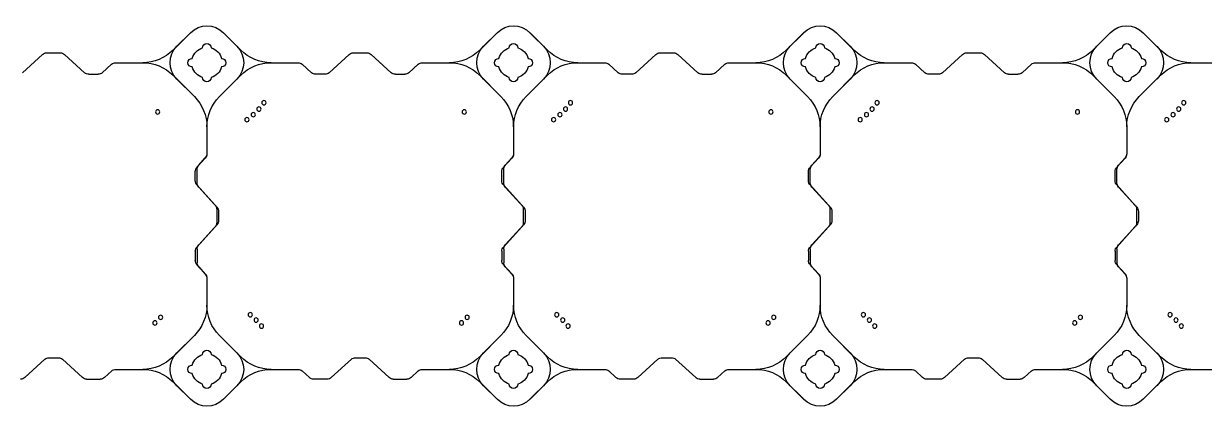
# Model space of a CAD drawing. Header units: millimetres. Extents: x -1612139 to -1260738, y 1141106 to 1536160.
# Drawn here: x -1306512 to -1304587, y 1183867 to 1184495 of the extents above; entities that cross this region are included whole.
import ezdxf

# ---------------------------------------------------------------- set-up
doc = ezdxf.new("R2010")
doc.units = ezdxf.units.MM
doc.header["$LTSCALE"] = 10
doc.layers.get('0').update_dxf_attribs({"linetype": 'CONTINUOUS'})
doc.layers.add('W-FLOAT_BOWL浮筒', color=253, linetype='CONTINUOUS')

# ---------------------------------------------------------------- blocks, each defined once
blk = doc.blocks.new('橙色')
at = {"layer": 'W-FLOAT_BOWL浮筒', "color": 30}
for p, q in [((7973.2, 2548.8), (7944.8, 2520.5)), ((7951.2, 2526.9), (7973.1, 2548.8)), ((8026.8, 2548.8), (8055.2, 2520.5)), ((8026.9, 2548.8), (8048.8, 2526.9)), ((8473.2, 2548.8), (8444.8, 2520.5)), ((8451.2, 2526.9), (8473.1, 2548.8)), ((8526.8, 2548.8), (8555.2, 2520.5)), ((8526.9, 2548.8), (8548.8, 2526.9)), ((8973.2, 2548.8), (8944.8, 2520.5)), ((8951.2, 2526.9), (8973.1, 2548.8)), ((9026.8, 2548.8), (9055.2, 2520.5)), ((9026.9, 2548.8), (9048.8, 2526.9)), ((9473.2, 2548.8), (9444.8, 2520.5)), ((9451.2, 2526.9), (9473.1, 2548.8)), ((9526.8, 2548.8), (9555.2, 2520.5)), ((9526.9, 2548.8), (9548.8, 2526.9)), ((7702.9, 2513.4), (7735.6, 2483.6)), ((7797.1, 2513.4), (7764.4, 2483.6)), ((7803.9, 2516), (7826.1, 2516)), ((7832.9, 2513.4), (7844.7, 2502.6)), ((8167.1, 2513.4), (8155.3, 2502.6)), ((8196.1, 2516), (8173.9, 2516)), ((8202.9, 2513.4), (8235.6, 2483.6)), ((8297.1, 2513.4), (8264.4, 2483.6)), ((8303.9, 2516), (8326.1, 2516)), ((8332.9, 2513.4), (8344.7, 2502.6)), ((8667.1, 2513.4), (8655.3, 2502.6)), ((8696.1, 2516), (8673.9, 2516)), ((8702.9, 2513.4), (8735.6, 2483.6)), ((8797.1, 2513.4), (8764.4, 2483.6)), ((8803.9, 2516), (8826.1, 2516)), ((8832.9, 2513.4), (8844.7, 2502.6)), ((9167.1, 2513.4), (9155.3, 2502.6)), ((9196.1, 2516), (9173.9, 2516)), ((9202.9, 2513.4), (9235.6, 2483.6)), ((9297.1, 2513.4), (9264.4, 2483.6)), ((9303.9, 2516), (9326.1, 2516)), ((9332.9, 2513.4), (9344.7, 2502.6)), ((7851.5, 2500), (7895.3, 2500)), ((8104.6, 2500), (8148.5, 2500)), ((8351.5, 2500), (8395.3, 2500)), ((8604.6, 2500), (8648.5, 2500)), ((8851.5, 2500), (8895.3, 2500)), ((9104.6, 2500), (9148.5, 2500)), ((9351.5, 2500), (9395.3, 2500)), ((9604.6, 2500), (9648.5, 2500)), ((7742.4, 2481), (7757.6, 2481)), ((7979.5, 2444.8), (7944.8, 2479.5)), ((7951.2, 2473.2), (7979.5, 2444.8)), ((8020.5, 2444.8), (8055.2, 2479.5)), ((8048.8, 2473.2), (8020.5, 2444.8)), ((8242.4, 2481), (8257.6, 2481)), ((8479.5, 2444.8), (8444.8, 2479.5)), ((8451.2, 2473.2), (8479.5, 2444.8)), ((8520.5, 2444.8), (8555.2, 2479.5)), ((8548.8, 2473.2), (8520.5, 2444.8)), ((8742.4, 2481), (8757.6, 2481)), ((8979.5, 2444.8), (8944.8, 2479.5)), ((8951.2, 2473.2), (8979.5, 2444.8)), ((9020.5, 2444.8), (9055.2, 2479.5)), ((9048.8, 2473.2), (9020.5, 2444.8)), ((9242.4, 2481), (9257.6, 2481)), ((9479.5, 2444.8), (9444.8, 2479.5)), ((9451.2, 2473.2), (9479.5, 2444.8)), ((9520.5, 2444.8), (9555.2, 2479.5)), ((9548.8, 2473.2), (9520.5, 2444.8)), ((8000, 2351.3), (8000, 2395.4)), ((8000, 2351.5), (8000, 2395.4)), ((8500, 2351.3), (8500, 2395.4)), ((8500, 2351.5), (8500, 2395.4)), ((9000, 2351.3), (9000, 2395.4)), ((9000, 2351.5), (9000, 2395.4)), ((9500, 2351.3), (9500, 2395.4)), ((9500, 2351.5), (9500, 2395.4)), ((7983.6, 2329.4), (7997.4, 2344.5)), ((7986.6, 2332.9), (7997.4, 2344.7)), ((8483.6, 2329.4), (8497.4, 2344.5)), ((8486.6, 2332.9), (8497.4, 2344.7)), ((8983.6, 2329.4), (8997.4, 2344.5)), ((8986.6, 2332.9), (8997.4, 2344.7)), ((9483.6, 2329.4), (9497.4, 2344.5)), ((9486.6, 2332.9), (9497.4, 2344.7)), ((7981, 2307.4), (7981, 2322.6)), ((7984, 2303.9), (7984, 2326.1)), ((8481, 2307.4), (8481, 2322.6)), ((8484, 2303.9), (8484, 2326.1)), ((8981, 2307.4), (8981, 2322.6)), ((8984, 2303.9), (8984, 2326.1)), ((9481, 2307.4), (9481, 2322.6)), ((9484, 2303.9), (9484, 2326.1)), ((7983.6, 2300.6), (8013.4, 2267.9)), ((7986.6, 2297.1), (8016.4, 2264.4)), ((8483.6, 2300.6), (8513.4, 2267.9)), ((8486.6, 2297.1), (8516.4, 2264.4)), ((8983.6, 2300.6), (9013.4, 2267.9)), ((8986.6, 2297.1), (9016.4, 2264.4)), ((9483.6, 2300.6), (9513.4, 2267.9)), ((9486.6, 2297.1), (9516.4, 2264.4)), ((8016, 2238.9), (8016, 2261.1)), ((8019, 2242.4), (8019, 2257.6)), ((8516, 2238.9), (8516, 2261.1)), ((8519, 2242.4), (8519, 2257.6)), ((9016, 2238.9), (9016, 2261.1)), ((9019, 2242.4), (9019, 2257.6)), ((9516, 2238.9), (9516, 2261.1)), ((9519, 2242.4), (9519, 2257.6)), ((7986.6, 2202.9), (8016.4, 2235.6)), ((8486.6, 2202.9), (8516.4, 2235.6)), ((8986.6, 2202.9), (9016.4, 2235.6)), ((9486.6, 2202.9), (9516.4, 2235.6)), ((7983.6, 2199.4), (8013.4, 2232.1)), ((8483.6, 2199.4), (8513.4, 2232.1)), ((8983.6, 2199.4), (9013.4, 2232.1)), ((9483.6, 2199.4), (9513.4, 2232.1)), ((7984, 2196.1), (7984, 2173.9)), ((8484, 2196.1), (8484, 2173.9)), ((8984, 2196.1), (8984, 2173.9)), ((9484, 2196.1), (9484, 2173.9)), ((7981, 2192.6), (7981, 2177.4)), ((8481, 2192.6), (8481, 2177.4)), ((8981, 2192.6), (8981, 2177.4)), ((9481, 2192.6), (9481, 2177.4)), ((7983.6, 2170.6), (7997.4, 2155.5)), ((7986.6, 2167.1), (7997.4, 2155.3)), ((8483.6, 2170.6), (8497.4, 2155.5)), ((8486.6, 2167.1), (8497.4, 2155.3)), ((8983.6, 2170.6), (8997.4, 2155.5)), ((8986.6, 2167.1), (8997.4, 2155.3)), ((9483.6, 2170.6), (9497.4, 2155.5)), ((9486.6, 2167.1), (9497.4, 2155.3)), ((8000, 2104.7), (8000, 2148.7)), ((8000, 2104.7), (8000, 2148.5)), ((8500, 2104.7), (8500, 2148.7)), ((8500, 2104.7), (8500, 2148.5)), ((9000, 2104.7), (9000, 2148.7)), ((9000, 2104.7), (9000, 2148.5)), ((9500, 2104.7), (9500, 2148.7)), ((9500, 2104.7), (9500, 2148.5)), ((7944.8, 2020.5), (7979.5, 2055.2)), ((7951.2, 2026.8), (7979.5, 2055.2)), ((8048.8, 2026.8), (8020.5, 2055.2)), ((8055.2, 2020.5), (8020.5, 2055.2)), ((8444.8, 2020.5), (8479.5, 2055.2)), ((8451.2, 2026.8), (8479.5, 2055.2)), ((8548.8, 2026.8), (8520.5, 2055.2)), ((8555.2, 2020.5), (8520.5, 2055.2)), ((8944.8, 2020.5), (8979.5, 2055.2)), ((8951.2, 2026.8), (8979.5, 2055.2)), ((9048.8, 2026.8), (9020.5, 2055.2)), ((9055.2, 2020.5), (9020.5, 2055.2)), ((9444.8, 2020.5), (9479.5, 2055.2)), ((9451.2, 2026.8), (9479.5, 2055.2)), ((9548.8, 2026.8), (9520.5, 2055.2)), ((9555.2, 2020.5), (9520.5, 2055.2)), ((7699.4, 2016.4), (7732.1, 1986.6)), ((7800.6, 2016.4), (7767.9, 1986.6)), ((7807.4, 2019), (7822.6, 2019)), ((7829.4, 2016.4), (7844.5, 2002.6)), ((8170.6, 2016.4), (8155.5, 2002.6)), ((8192.6, 2019), (8177.4, 2019)), ((8199.4, 2016.4), (8232.1, 1986.6)), ((8300.6, 2016.4), (8267.9, 1986.6)), ((8307.4, 2019), (8322.6, 2019)), ((8329.4, 2016.4), (8344.5, 2002.6)), ((8670.6, 2016.4), (8655.5, 2002.6)), ((8692.6, 2019), (8677.4, 2019)), ((8699.4, 2016.4), (8732.1, 1986.6)), ((8800.6, 2016.4), (8767.9, 1986.6)), ((8807.4, 2019), (8822.6, 2019)), ((8829.4, 2016.4), (8844.5, 2002.6)), ((9170.6, 2016.4), (9155.5, 2002.6)), ((9192.6, 2019), (9177.4, 2019)), ((9199.4, 2016.4), (9232.1, 1986.6)), ((9300.6, 2016.4), (9267.9, 1986.6)), ((9307.4, 2019), (9322.6, 2019)), ((9329.4, 2016.4), (9344.5, 2002.6)), ((7738.9, 1984), (7761.1, 1984)), ((7851.3, 2000), (7895.3, 2000)), ((8104.6, 2000), (8148.7, 2000)), ((8238.9, 1984), (8261.1, 1984)), ((8351.3, 2000), (8395.3, 2000)), ((8604.6, 2000), (8648.7, 2000)), ((8738.9, 1984), (8761.1, 1984)), ((8851.3, 2000), (8895.3, 2000)), ((9104.6, 2000), (9148.7, 2000)), ((9238.9, 1984), (9261.1, 1984)), ((9351.3, 2000), (9395.3, 2000)), ((9604.6, 2000), (9648.7, 2000)), ((7973.2, 1951.2), (7944.8, 1979.5)), ((7973.1, 1951.2), (7951.2, 1973.1)), ((8026.8, 1951.2), (8055.2, 1979.5)), ((8048.8, 1973.1), (8026.9, 1951.2)), ((8473.2, 1951.2), (8444.8, 1979.5)), ((8473.1, 1951.2), (8451.2, 1973.1)), ((8526.8, 1951.2), (8555.2, 1979.5)), ((8548.8, 1973.1), (8526.9, 1951.2)), ((8973.2, 1951.2), (8944.8, 1979.5)), ((8973.1, 1951.2), (8951.2, 1973.1)), ((9026.8, 1951.2), (9055.2, 1979.5)), ((9048.8, 1973.1), (9026.9, 1951.2)), ((9473.2, 1951.2), (9444.8, 1979.5)), ((9473.1, 1951.2), (9451.2, 1973.1)), ((9526.8, 1951.2), (9555.2, 1979.5)), ((9548.8, 1973.1), (9526.9, 1951.2))]:
    blk.add_line(p, q, dxfattribs=at)
for centre in [(7915.2, 2424.4), (8089, 2429.4), (8415.2, 2424.4), (8589, 2429.4), (8915.2, 2424.4), (9089, 2429.4), (9415.2, 2424.4), (9589, 2429.4), (7924.4, 2415.2), (8070.6, 2411), (8080.3, 2419.7), (8424.4, 2415.2), (8570.6, 2411), (8580.3, 2419.7), (8924.4, 2415.2), (9070.6, 2411), (9080.3, 2419.7), (9424.4, 2415.2), (9570.6, 2411), (9580.3, 2419.7), (7919.7, 2080.3), (8065.3, 2092.9), (8075.6, 2084.8), (8419.7, 2080.3), (8565.3, 2092.9), (8575.6, 2084.8), (8919.7, 2080.3), (9065.3, 2092.9), (9075.6, 2084.8), (9419.7, 2080.3), (9565.3, 2092.9), (9575.6, 2084.8), (8084.8, 2075.6), (8092.9, 2065.3), (8584.8, 2075.6), (8592.9, 2065.3), (9084.8, 2075.6), (9092.9, 2065.3), (9584.8, 2075.6), (9592.9, 2065.3)]:
    blk.add_circle(centre, 3.5, dxfattribs=at)
for centre, radius, start, end in [((8000, 2522), 38, 45, 135), ((8000, 2522), 38, 45, 135), ((8500, 2522), 38, 45, 135), ((8500, 2522), 38, 45, 135), ((9000, 2522), 38, 45, 135), ((9000, 2522), 38, 45, 135), ((9500, 2522), 38, 45, 135), ((9500, 2522), 38, 45, 135), ((7978, 2500), 38, 135, 225), ((8000, 2500), 25, 106.2602, 163.7398), ((8000, 2500), 25, 106.2602, 163.7398), ((8000, 2524), 7, 0, 180), ((8000, 2524), 7, 0, 180), ((8000, 2500), 25, 16.2602, 73.7398), ((8000, 2500), 25, 16.2602, 73.7398), ((8022, 2500), 38, 315, 45), ((8478, 2500), 38, 135, 225), ((8500, 2500), 25, 106.2602, 163.7398), ((8500, 2500), 25, 106.2602, 163.7398), ((8500, 2524), 7, 0, 180), ((8500, 2524), 7, 0, 180), ((8500, 2500), 25, 16.2602, 73.7398), ((8500, 2500), 25, 16.2602, 73.7398), ((8522, 2500), 38, 315, 45), ((8978, 2500), 38, 135, 225), ((9000, 2500), 25, 106.2602, 163.7398), ((9000, 2500), 25, 106.2602, 163.7398), ((9000, 2524), 7, 0, 180), ((9000, 2524), 7, 0, 180), ((9000, 2500), 25, 16.2602, 73.7398), ((9000, 2500), 25, 16.2602, 73.7398), ((9022, 2500), 38, 315, 45), ((9478, 2500), 38, 135, 225), ((9500, 2500), 25, 106.2602, 163.7398), ((9500, 2500), 25, 106.2602, 163.7398), ((9500, 2524), 7, 0, 180), ((9500, 2524), 7, 0, 180), ((9500, 2500), 25, 16.2602, 73.7398), ((9500, 2500), 25, 16.2602, 73.7398), ((9522, 2500), 38, 315, 45), ((7696.1, 2506), 10, 47.7263, 90), ((7803.9, 2506), 10, 90, 132.2737), ((7826.1, 2506), 10, 47.7263, 90), ((7895.3, 2570), 70, 270, 315), ((7976, 2500), 7, 90, 270), ((7976, 2500), 7, 90, 270), ((8024, 2500), 7, 270, 90), ((8024, 2500), 7, 270, 90), ((8104.7, 2570), 70, 225, 270), ((8173.9, 2506), 10, 90, 132.2737), ((8196.1, 2506), 10, 47.7263, 90), ((8303.9, 2506), 10, 90, 132.2737), ((8326.1, 2506), 10, 47.7263, 90), ((8395.3, 2570), 70, 270, 315), ((8476, 2500), 7, 90, 270), ((8476, 2500), 7, 90, 270), ((8524, 2500), 7, 270, 90), ((8524, 2500), 7, 270, 90), ((8604.7, 2570), 70, 225, 270), ((8673.9, 2506), 10, 90, 132.2737), ((8696.1, 2506), 10, 47.7263, 90), ((8803.9, 2506), 10, 90, 132.2737), ((8826.1, 2506), 10, 47.7263, 90), ((8895.3, 2570), 70, 270, 315), ((8976, 2500), 7, 90, 270), ((8976, 2500), 7, 90, 270), ((9024, 2500), 7, 270, 90), ((9024, 2500), 7, 270, 90), ((9104.7, 2570), 70, 225, 270), ((9173.9, 2506), 10, 90, 132.2737), ((9196.1, 2506), 10, 47.7263, 90), ((9303.9, 2506), 10, 90, 132.2737), ((9326.1, 2506), 10, 47.7263, 90), ((9395.3, 2570), 70, 270, 315), ((9476, 2500), 7, 90, 270), ((9476, 2500), 7, 90, 270), ((9524, 2500), 7, 270, 90), ((9524, 2500), 7, 270, 90), ((9604.7, 2570), 70, 225, 270), ((7851.5, 2510), 10, 227.7263, 270), ((7895.3, 2430), 70, 45, 90), ((8000, 2500), 25, 196.2602, 253.7398), ((8000, 2500), 25, 196.2602, 253.7398), ((8000, 2500), 25, 286.2602, 343.7398), ((8000, 2500), 25, 286.2602, 343.7398), ((8104.7, 2430), 70, 90, 135), ((8148.5, 2510), 10, 270, 312.2737), ((8351.5, 2510), 10, 227.7263, 270), ((8395.3, 2430), 70, 45, 90), ((8500, 2500), 25, 196.2602, 253.7398), ((8500, 2500), 25, 196.2602, 253.7398), ((8500, 2500), 25, 286.2602, 343.7398), ((8500, 2500), 25, 286.2602, 343.7398), ((8604.7, 2430), 70, 90, 135), ((8648.5, 2510), 10, 270, 312.2737), ((8851.5, 2510), 10, 227.7263, 270), ((8895.3, 2430), 70, 45, 90), ((9000, 2500), 25, 196.2602, 253.7398), ((9000, 2500), 25, 196.2602, 253.7398), ((9000, 2500), 25, 286.2602, 343.7398), ((9000, 2500), 25, 286.2602, 343.7398), ((9104.7, 2430), 70, 90, 135), ((9148.5, 2510), 10, 270, 312.2737), ((9351.5, 2510), 10, 227.7263, 270), ((9395.3, 2430), 70, 45, 90), ((9500, 2500), 25, 196.2602, 253.7398), ((9500, 2500), 25, 196.2602, 253.7398), ((9500, 2500), 25, 286.2602, 343.7398), ((9500, 2500), 25, 286.2602, 343.7398), ((9604.7, 2430), 70, 90, 135), ((7742.4, 2491), 10, 227.7263, 270), ((7757.6, 2491), 10, 270, 312.2737), ((8000, 2476), 7, 180, 0), ((8000, 2476), 7, 180, 0), ((8242.4, 2491), 10, 227.7263, 270), ((8257.6, 2491), 10, 270, 312.2737), ((8500, 2476), 7, 180, 0), ((8500, 2476), 7, 180, 0), ((8742.4, 2491), 10, 227.7263, 270), ((8757.6, 2491), 10, 270, 312.2737), ((9000, 2476), 7, 180, 0), ((9000, 2476), 7, 180, 0), ((9242.4, 2491), 10, 227.7263, 270), ((9257.6, 2491), 10, 270, 312.2737), ((9500, 2476), 7, 180, 0), ((9500, 2476), 7, 180, 0), ((7930, 2395.3), 70, 0, 45), ((7930, 2395.3), 70, 0, 45), ((8070, 2395.3), 70, 135, 180), ((8070, 2395.3), 70, 135, 180), ((8430, 2395.3), 70, 0, 45), ((8430, 2395.3), 70, 0, 45), ((8570, 2395.3), 70, 135, 180), ((8570, 2395.3), 70, 135, 180), ((8930, 2395.3), 70, 0, 45), ((8930, 2395.3), 70, 0, 45), ((9070, 2395.3), 70, 135, 180), ((9070, 2395.3), 70, 135, 180), ((9430, 2395.3), 70, 0, 45), ((9430, 2395.3), 70, 0, 45), ((9570, 2395.3), 70, 135, 180), ((9570, 2395.3), 70, 135, 180), ((7990, 2351.5), 10, 317.7263, 0), ((7990, 2351.3), 10, 317.7263, 0), ((8490, 2351.5), 10, 317.7263, 0), ((8490, 2351.3), 10, 317.7263, 0), ((8990, 2351.5), 10, 317.7263, 0), ((8990, 2351.3), 10, 317.7263, 0), ((9490, 2351.5), 10, 317.7263, 0), ((9490, 2351.3), 10, 317.7263, 0), ((7994, 2326.1), 10, 137.7263, 180), ((8494, 2326.1), 10, 137.7263, 180), ((8994, 2326.1), 10, 137.7263, 180), ((9494, 2326.1), 10, 137.7263, 180), ((7991, 2322.6), 10, 137.7263, 180), ((8491, 2322.6), 10, 137.7263, 180), ((8991, 2322.6), 10, 137.7263, 180), ((9491, 2322.6), 10, 137.7263, 180), ((7991, 2307.4), 10, 180, 222.2737), ((7994, 2303.9), 10, 180, 222.2737), ((8491, 2307.4), 10, 180, 222.2737), ((8494, 2303.9), 10, 180, 222.2737), ((8991, 2307.4), 10, 180, 222.2737), ((8994, 2303.9), 10, 180, 222.2737), ((9491, 2307.4), 10, 180, 222.2737), ((9494, 2303.9), 10, 180, 222.2737), ((8006, 2261.1), 10, 0, 42.2737), ((8009, 2257.6), 10, 0, 42.2737), ((8506, 2261.1), 10, 0, 42.2737), ((8509, 2257.6), 10, 0, 42.2737), ((9006, 2261.1), 10, 0, 42.2737), ((9009, 2257.6), 10, 0, 42.2737), ((9506, 2261.1), 10, 0, 42.2737), ((9509, 2257.6), 10, 0, 42.2737), ((8006, 2238.9), 10, 317.7263, 0), ((8009, 2242.4), 10, 317.7263, 0), ((8506, 2238.9), 10, 317.7263, 0), ((8509, 2242.4), 10, 317.7263, 0), ((9006, 2238.9), 10, 317.7263, 0), ((9009, 2242.4), 10, 317.7263, 0), ((9506, 2238.9), 10, 317.7263, 0), ((9509, 2242.4), 10, 317.7263, 0), ((7991, 2192.6), 10, 137.7263, 180), ((7994, 2196.1), 10, 137.7263, 180), ((8491, 2192.6), 10, 137.7263, 180), ((8494, 2196.1), 10, 137.7263, 180), ((8991, 2192.6), 10, 137.7263, 180), ((8994, 2196.1), 10, 137.7263, 180), ((9491, 2192.6), 10, 137.7263, 180), ((9494, 2196.1), 10, 137.7263, 180), ((7991, 2177.4), 10, 180, 222.2737), ((8491, 2177.4), 10, 180, 222.2737), ((8991, 2177.4), 10, 180, 222.2737), ((9491, 2177.4), 10, 180, 222.2737), ((7994, 2173.9), 10, 180, 222.2737), ((8494, 2173.9), 10, 180, 222.2737), ((8994, 2173.9), 10, 180, 222.2737), ((9494, 2173.9), 10, 180, 222.2737), ((7990, 2148.7), 10, 0, 42.2737), ((7990, 2148.5), 10, 0, 42.2737), ((8490, 2148.7), 10, 0, 42.2737), ((8490, 2148.5), 10, 0, 42.2737), ((8990, 2148.7), 10, 0, 42.2737), ((8990, 2148.5), 10, 0, 42.2737), ((9490, 2148.7), 10, 0, 42.2737), ((9490, 2148.5), 10, 0, 42.2737), ((7930, 2104.7), 70, 315, 0), ((7930, 2104.7), 70, 315, 0), ((8070, 2104.7), 70, 180, 225), ((8070, 2104.7), 70, 180, 225), ((8430, 2104.7), 70, 315, 0), ((8430, 2104.7), 70, 315, 0), ((8570, 2104.7), 70, 180, 225), ((8570, 2104.7), 70, 180, 225), ((8930, 2104.7), 70, 315, 0), ((8930, 2104.7), 70, 315, 0), ((9070, 2104.7), 70, 180, 225), ((9070, 2104.7), 70, 180, 225), ((9430, 2104.7), 70, 315, 0), ((9430, 2104.7), 70, 315, 0), ((9570, 2104.7), 70, 180, 225), ((9570, 2104.7), 70, 180, 225), ((7978, 2000), 38, 135, 225), ((8000, 2000), 25, 106.2602, 163.7398), ((8000, 2000), 25, 106.2602, 163.7398), ((8000, 2024), 7, 0, 180), ((8000, 2024), 7, 0, 180), ((8000, 2000), 25, 16.2602, 73.7398), ((8000, 2000), 25, 16.2602, 73.7398), ((8022, 2000), 38, 315, 45), ((8478, 2000), 38, 135, 225), ((8500, 2000), 25, 106.2602, 163.7398), ((8500, 2000), 25, 106.2602, 163.7398), ((8500, 2024), 7, 0, 180), ((8500, 2024), 7, 0, 180), ((8500, 2000), 25, 16.2602, 73.7398), ((8500, 2000), 25, 16.2602, 73.7398), ((8522, 2000), 38, 315, 45), ((8978, 2000), 38, 135, 225), ((9000, 2000), 25, 106.2602, 163.7398), ((9000, 2000), 25, 106.2602, 163.7398), ((9000, 2024), 7, 0, 180), ((9000, 2024), 7, 0, 180), ((9000, 2000), 25, 16.2602, 73.7398), ((9000, 2000), 25, 16.2602, 73.7398), ((9022, 2000), 38, 315, 45), ((9478, 2000), 38, 135, 225), ((9500, 2000), 25, 106.2602, 163.7398), ((9500, 2000), 25, 106.2602, 163.7398), ((9500, 2024), 7, 0, 180), ((9500, 2024), 7, 0, 180), ((9500, 2000), 25, 16.2602, 73.7398), ((9500, 2000), 25, 16.2602, 73.7398), ((9522, 2000), 38, 315, 45), ((7807.4, 2009), 10, 90, 132.2737), ((7822.6, 2009), 10, 47.7263, 90), ((7851.3, 2010), 10, 227.7263, 270), ((7895.3, 2070), 70, 270, 315), ((7976, 2000), 7, 90, 270), ((7976, 2000), 7, 90, 270), ((8024, 2000), 7, 270, 90), ((8024, 2000), 7, 270, 90), ((8104.7, 2070), 70, 225, 270), ((8148.7, 2010), 10, 270, 312.2737), ((8177.4, 2009), 10, 90, 132.2737), ((8192.6, 2009), 10, 47.7263, 90), ((8307.4, 2009), 10, 90, 132.2737), ((8322.6, 2009), 10, 47.7263, 90), ((8351.3, 2010), 10, 227.7263, 270), ((8395.3, 2070), 70, 270, 315), ((8476, 2000), 7, 90, 270), ((8476, 2000), 7, 90, 270), ((8524, 2000), 7, 270, 90), ((8524, 2000), 7, 270, 90), ((8604.7, 2070), 70, 225, 270), ((8648.7, 2010), 10, 270, 312.2737), ((8677.4, 2009), 10, 90, 132.2737), ((8692.6, 2009), 10, 47.7263, 90), ((8807.4, 2009), 10, 90, 132.2737), ((8822.6, 2009), 10, 47.7263, 90), ((8851.3, 2010), 10, 227.7263, 270), ((8895.3, 2070), 70, 270, 315), ((8976, 2000), 7, 90, 270), ((8976, 2000), 7, 90, 270), ((9024, 2000), 7, 270, 90), ((9024, 2000), 7, 270, 90), ((9104.7, 2070), 70, 225, 270), ((9148.7, 2010), 10, 270, 312.2737), ((9177.4, 2009), 10, 90, 132.2737), ((9192.6, 2009), 10, 47.7263, 90), ((9307.4, 2009), 10, 90, 132.2737), ((9322.6, 2009), 10, 47.7263, 90), ((9351.3, 2010), 10, 227.7263, 270), ((9395.3, 2070), 70, 270, 315), ((9476, 2000), 7, 90, 270), ((9476, 2000), 7, 90, 270), ((9524, 2000), 7, 270, 90), ((9524, 2000), 7, 270, 90), ((9604.7, 2070), 70, 225, 270), ((7738.9, 1994), 10, 227.7263, 270), ((7761.1, 1994), 10, 270, 312.2737), ((7895.3, 1930), 70, 45, 90), ((8000, 2000), 25, 196.2602, 253.7398), ((8000, 2000), 25, 196.2602, 253.7398), ((8000, 2000), 25, 286.2602, 343.7398), ((8000, 2000), 25, 286.2602, 343.7398), ((8104.7, 1930), 70, 90, 135), ((8238.9, 1994), 10, 227.7263, 270), ((8261.1, 1994), 10, 270, 312.2737), ((8395.3, 1930), 70, 45, 90), ((8500, 2000), 25, 196.2602, 253.7398), ((8500, 2000), 25, 196.2602, 253.7398), ((8500, 2000), 25, 286.2602, 343.7398), ((8500, 2000), 25, 286.2602, 343.7398), ((8604.7, 1930), 70, 90, 135), ((8738.9, 1994), 10, 227.7263, 270), ((8761.1, 1994), 10, 270, 312.2737), ((8895.3, 1930), 70, 45, 90), ((9000, 2000), 25, 196.2602, 253.7398), ((9000, 2000), 25, 196.2602, 253.7398), ((9000, 2000), 25, 286.2602, 343.7398), ((9000, 2000), 25, 286.2602, 343.7398), ((9104.7, 1930), 70, 90, 135), ((9238.9, 1994), 10, 227.7263, 270), ((9261.1, 1994), 10, 270, 312.2737), ((9395.3, 1930), 70, 45, 90), ((9500, 2000), 25, 196.2602, 253.7398), ((9500, 2000), 25, 196.2602, 253.7398), ((9500, 2000), 25, 286.2602, 343.7398), ((9500, 2000), 25, 286.2602, 343.7398), ((9604.7, 1930), 70, 90, 135), ((8000, 1976), 7, 180, 0), ((8000, 1976), 7, 180, 0), ((8500, 1976), 7, 180, 0), ((8500, 1976), 7, 180, 0), ((9000, 1976), 7, 180, 0), ((9000, 1976), 7, 180, 0), ((9500, 1976), 7, 180, 0), ((9500, 1976), 7, 180, 0), ((8000, 1978), 38, 225, 315), ((8000, 1978), 38, 225, 315), ((8500, 1978), 38, 225, 315), ((8500, 1978), 38, 225, 315), ((9000, 1978), 38, 225, 315), ((9000, 1978), 38, 225, 315), ((9500, 1978), 38, 225, 315), ((9500, 1978), 38, 225, 315)]:
    blk.add_arc(centre, radius, start, end, dxfattribs=at)

msp = doc.modelspace()

# ---------------------------------------------------------------- block references
at = {"xscale": -1, "rotation": 180}
msp.add_blockref('橙色', (-1314213.3, 1186431), dxfattribs=at)

doc.saveas('drawing.dxf')
